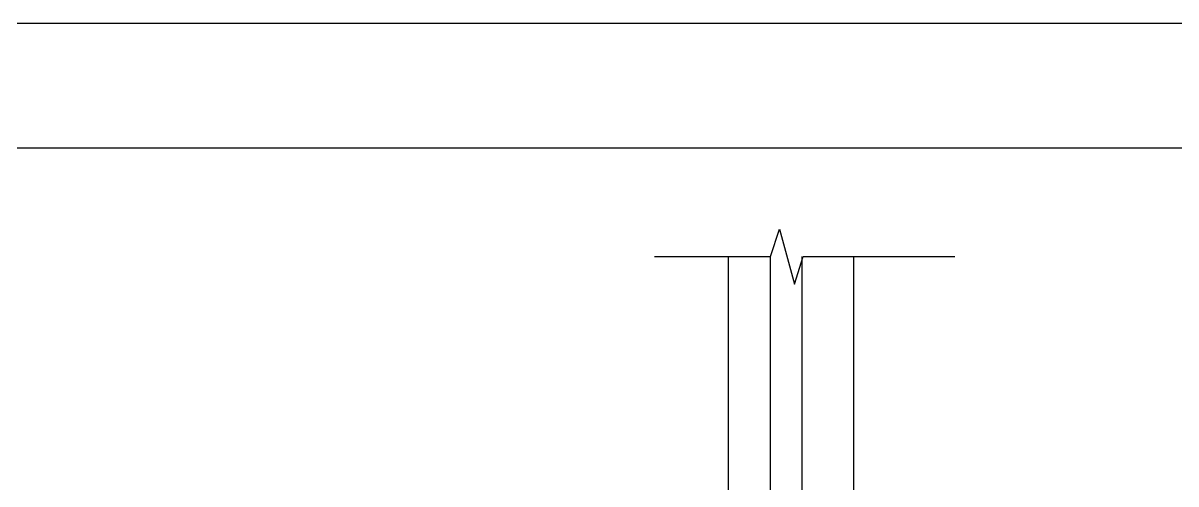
# Model space of a CAD drawing. Header units: metres. Extents: x 2560 to 14440, y -4690 to 3710.
# Drawn here: x 11537 to 13381, y 2973 to 3710 of the extents above; entities that cross this region are included whole.
import ezdxf

# ---------------------------------------------------------------- set-up
doc = ezdxf.new("R2010")
doc.units = ezdxf.units.M
for name, color, linetype in [('LM', 141, 'Continuous'), ('OTHER', 7, 'Continuous'), ('PUB_TITLE', 4, 'Continuous')]:
    doc.layers.add(name, color=color, linetype=linetype)

msp = doc.modelspace()

# ---------------------------------------------------------------- linework, layer by layer
at = {"layer": 'LM'}
for p, q in [((12664.88, 3336.5), (12664.88, 1610)), ((12731.85, 3336.5), (12731.85, 1610)), ((12782.31, 3336.5), (12782.31, 1610)), ((12864.88, 3336.5), (12864.88, 1610))]:
    msp.add_line(p, q, dxfattribs=at)
at = {"layer": 'OTHER'}
for p, q in [((12732.58, 3336.5), (12746.58, 3380.5)), ((12746.58, 3380.5), (12770.58, 3292.5)), ((12547.02, 3336.5), (12732.58, 3336.5)), ((12770.58, 3292.5), (12784.58, 3336.5)), ((12784.58, 3336.5), (13027.35, 3336.5))]:
    msp.add_line(p, q, dxfattribs=at)
at = {"layer": 'PUB_TITLE'}
for points in [[(2560, -4690), (2560, 3710), (14440, 3710), (14440, -4690)], [(3060, -4490), (14240, -4490), (14240, 3510), (3060, 3510)]]:
    msp.add_lwpolyline(points, close=True, dxfattribs=at)

doc.saveas('drawing.dxf')
